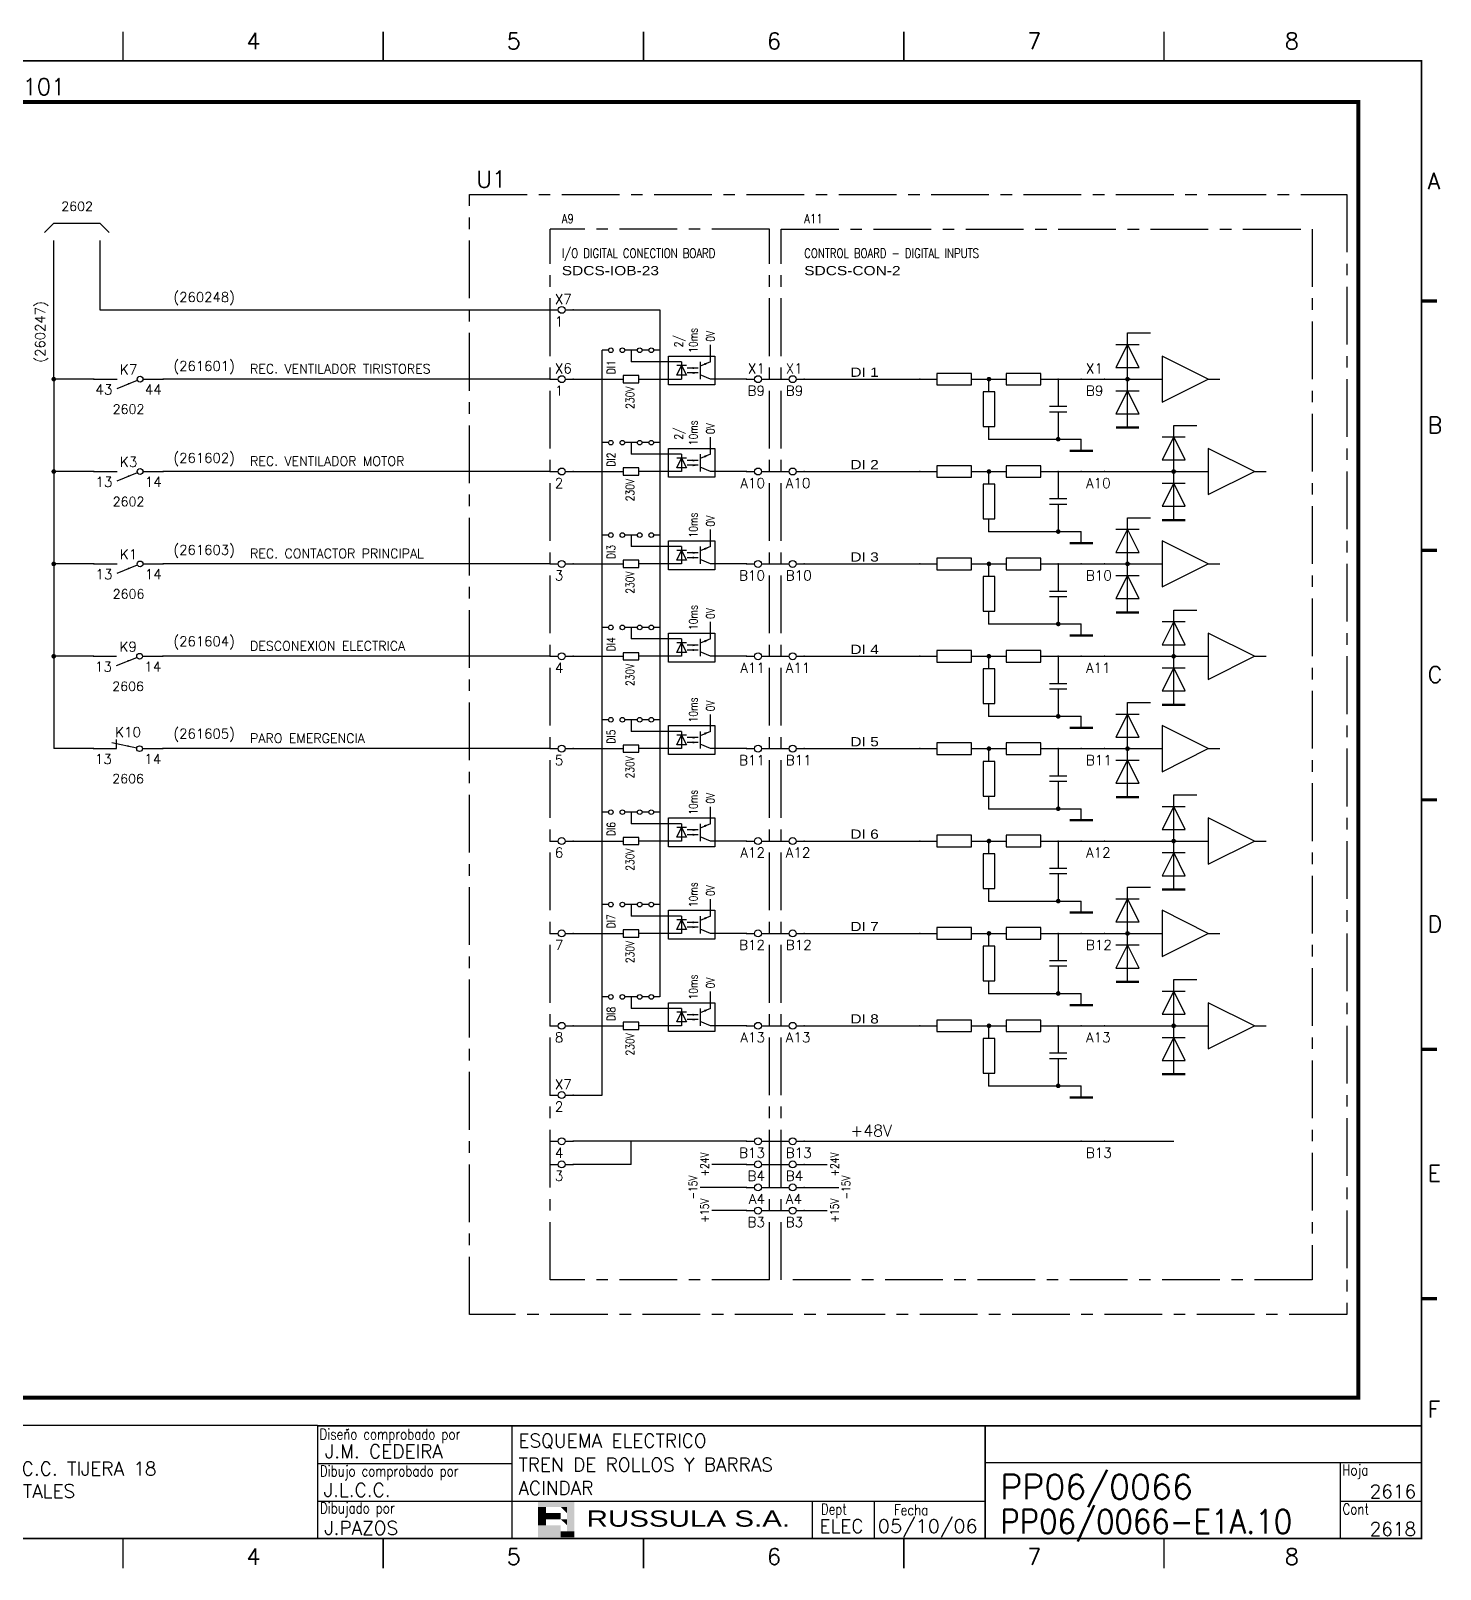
# Model space of a CAD drawing. Extents: x 423 to 881, y -6 to 327.
# Drawn here: x 576 to 881.2, y -6.4 to 326.6 of the extents above; entities that cross this region are included whole.
import ezdxf
from ezdxf.enums import TextEntityAlignment as Align

# ---------------------------------------------------------------- set-up
doc = ezdxf.new("R2010")
doc.units = 0
doc.header["$LTSCALE"] = 10
doc.header["$MEASUREMENT"] = 0
doc.linetypes.add('CENTER', pattern=[2, 1.25, -0.25, 0.25, -0.25])
doc.linetypes.add('DASHDOT', pattern=[1, 0.5, -0.25, 0, -0.25])
doc.layers.get('0').update_dxf_attribs({"linetype": 'CONTINUOUS'})
for name, color, linetype in [('$TYP', 7, 'CONTINUOUS'), ('1', 7, 'CONTINUOUS'), ('10', 5, 'CONTINUOUS'), ('102', 7, 'CONTINUOUS'), ('2', 7, 'CONTINUOUS'), ('25', 3, 'CONTINUOUS'), ('25PK', 4, 'CENTER'), ('35', 2, 'CONTINUOUS'), ('8', 1, 'CONTINUOUS'), ('9', 6, 'CONTINUOUS'), ('DIBUJO', 7, 'CONTINUOUS'), ('NODE', 7, 'CONTINUOUS')]:
    doc.layers.add(name, color=color, linetype=linetype)
doc.styles.add('ABBSTYLE', font='ROMANS.SHX', dxfattribs={"width": 0.8})
doc.styles.add('HELV', font='HELV.SHX')
doc.styles.add('HELVETICA', font='HELV.SHX')
doc.styles.add('LABEL', font='SIMPLEX', dxfattribs={"width": 0.8, "height": 4})
doc.styles.add('ROMANS', font='ROMANS.SHX')
doc.styles.get("Standard").update_dxf_attribs({"font": 'simplex'})

# ---------------------------------------------------------------- blocks, each defined once
blk = doc.blocks.new('NOD', base_point=(237.5, 170))
at = {"layer": 'NODE'}
blk.add_point((237.5, 170), dxfattribs=at)
blk = doc.blocks.new('$0702029')
at = {"layer": '102'}
for p, q in [((0, 0), (5, 0)), ((10.62, 0), (15, 0)), ((5, -2), (9.42, -0.23))]:
    blk.add_line(p, q, dxfattribs=at)
blk.add_circle((10, 0), 0.625, dxfattribs=at)
blk.add_point((7.5, -1), dxfattribs=at)
at = {"layer": '2'}
for p in [(0, 0), (15, 0)]:
    blk.add_blockref('NOD', p, dxfattribs=at)
at = {"layer": '8', "flags": 8}
blk.add_attdef('1A', text='', height=2.15, dxfattribs=at).set_placement((4, -3.32), align=Align.RIGHT)
blk.add_attdef('2A', (11, -3.32), '', height=2.15, dxfattribs=at)
at = {"layer": '9'}
blk.add_attdef('ID', text='', height=2.15, dxfattribs=at).set_placement((7.5, 1), align=Align.CENTER)
blk = doc.blocks.new('$$PLL21')
blk.add_line((-2.5, 0), (2.5, 0))
at = {"layer": '2'}
for p in [(-2.5, 0), (2.5, 0)]:
    blk.add_blockref('NOD', p, dxfattribs=at)
at = {"layer": '8'}
blk.add_attdef('*A', (-1.5, -3.575), '', height=2.15, dxfattribs=at)
at = {"layer": '9'}
blk.add_attdef('ID', (-1.5, 1.25), '', height=2.15, dxfattribs=at)
blk = doc.blocks.new('$$PLR12C')
for p, q in [((-2.5, 0), (-0.75, 0)), ((0.75, 0), (2.5, 0))]:
    blk.add_line(p, q)
at = {"layer": '2'}
blk.add_circle((0, 0), 0.75, dxfattribs=at)
for p in [(-2.5, 0), (2.5, 0)]:
    blk.add_blockref('NOD', p, dxfattribs=at)
at = {"layer": '8'}
blk.add_attdef('*A', text='', height=2.15, dxfattribs=at).set_placement((1.5, -3.575), align=Align.RIGHT)
at = {"layer": '9'}
blk.add_attdef('ID', text='', height=2.15, dxfattribs=at).set_placement((1.5, 1.25), align=Align.RIGHT)
blk = doc.blocks.new('$$PLL21C')
for p, q in [((-2.5, 0), (-0.75, 0)), ((0.75, 0), (2.5, 0))]:
    blk.add_line(p, q)
at = {"layer": '2'}
blk.add_circle((0, 0), 0.75, dxfattribs=at)
for p in [(-2.5, 0), (2.5, 0)]:
    blk.add_blockref('NOD', p, dxfattribs=at)
at = {"layer": '8'}
blk.add_attdef('*A', (-1.5, -3.575), '', height=2.15, dxfattribs=at)
at = {"layer": '9'}
blk.add_attdef('ID', (-1.5, 1.25), '', height=2.15, dxfattribs=at)
blk = doc.blocks.new('$000001')
at = {"layer": '2'}
for p, q in [((0, 0), (3.75, 0)), ((11.25, 1.25), (3.75, 1.25)), ((3.75, 1.25), (3.75, -1.25)), ((11.25, -1.25), (11.25, 1.25)), ((11.25, 0), (15, 0)), ((3.75, -1.25), (11.25, -1.25))]:
    blk.add_line(p, q, dxfattribs=at)
for p in [(0, 0), (15, 0)]:
    blk.add_blockref('NOD', p, dxfattribs=at)
at = {"layer": '$TYP', "flags": 3}
blk.add_attdef('TYP', text='', height=2.15, dxfattribs=at).set_placement((7.5, -3.75), align=Align.CENTER)
at = {"layer": '8'}
blk.add_attdef('1A', text='', height=2.15, dxfattribs=at).set_placement((2.75, -3.325), align=Align.RIGHT)
blk.add_attdef('2A', (12.25, -3.325), '', height=2.15, dxfattribs=at)
at = {"layer": '9'}
blk.add_attdef('ID', text='', height=2.15, dxfattribs=at).set_placement((7.5, 2.425), align=Align.CENTER)
blk = doc.blocks.new('NC')
at = {"layer": '2'}
for p, q in [((91.18, 185), (91.18, 187)), ((86.18, 185), (91.18, 185)), ((95.57, 185.13), (90.18, 186.25)), ((96.81, 185), (101.18, 185))]:
    blk.add_line(p, q, dxfattribs=at)
blk.add_circle((96.18, 185), 0.625, dxfattribs=at)
for p in [(86.18, 185), (93.68, 185.52), (101.18, 185)]:
    blk.add_blockref('NOD', p, dxfattribs=at)
at = {"layer": '$TYP', "flags": 3}
blk.add_attdef('TYP', text='', height=2.15, dxfattribs=at).set_placement((101.18, 178.75), align=Align.CENTER)
at = {"layer": '8'}
blk.add_attdef('1A', text='', height=2.15, dxfattribs=at).set_placement((90.18, 181.68), align=Align.RIGHT)
blk.add_attdef('2A', (97.18, 181.68), '', height=2.15, dxfattribs=at)
at = {"layer": '9'}
blk.add_attdef('ID', text='', height=2.15, dxfattribs=at).set_placement((93.68, 187.5), align=Align.CENTER)
blk = doc.blocks.new('newcajec')
at = {"layer": '1'}
for p, q in [((179.4, 20.85), (0.13, 20.85)), ((184.64, 20.18), (184.81, 20.01)), ((184.81, 20.01), (185.18, 20.25)), ((215.2, 20.8), (215.2, 0)), ((179.4, 13.87), (215.2, 13.87)), ((368, 14.06), (368, 0)), ((179.4, 6.93), (267.63, 6.93)), ((267.63, 6.93), (302.5, 6.93)), ((270.63, 6.91), (270.63, 0)), ((282.07, 6.93), (282.07, 0)), ((368, 6.93), (383, 6.93))]:
    blk.add_line(p, q, dxfattribs=at)
for points in [[(143.5, 272.5, 0.3, 0.3, 0), (143.5, 277.91, 0.3, 0.3, 0)], [(191.5, 272.5, 0.3, 0.3, 0), (191.5, 277.91, 0.3, 0.3, 0)], [(239.5, 272.5, 0.3, 0.3, 0), (239.5, 277.91, 0.3, 0.3, 0)], [(287.5, 272.5, 0.3, 0.3, 0), (287.5, 277.91, 0.3, 0.3, 0)], [(335.5, 272.5, 0.3, 0.3, 0), (335.5, 277.91, 0.3, 0.3, 0)], [(383.01, 228.23, 0.6, 0.6, 0), (385.82, 228.23, 0.6, 0.6, 0)], [(383.01, 182.23, 0.6, 0.6, 0), (385.82, 182.23, 0.6, 0.6, 0)], [(383.01, 136.23, 0.6, 0.6, 0), (385.82, 136.23, 0.6, 0.6, 0)], [(383.01, 90.23, 0.6, 0.6, 0), (385.82, 90.23, 0.6, 0.6, 0)], [(383.01, 44.23, 0.6, 0.6, 0), (385.82, 44.23, 0.6, 0.6, 0)], [(383, 20.8, 0.3, 0.3, 0), (179.4, 20.8, 0.3, 0.3, 0), (179.4, 0, 0.3, 0.3, 0)], [(302.5, 20.8, 0.3, 0.3, 0), (302.5, 0, 0.3, 0.3, 0)], [(302.5, 14, 0.3, 0.3, 0), (383, 14, 0.3, 0.3, 0)], [(143.5, -5.5, 0.3, 0.3, 0), (143.5, -0.09, 0.3, 0.3, 0)], [(191.5, -5.5, 0.3, 0.3, 0), (191.5, -0.09, 0.3, 0.3, 0)], [(239.5, -5.5, 0.3, 0.3, 0), (239.5, -0.09, 0.3, 0.3, 0)], [(287.5, -5.5, 0.3, 0.3, 0), (287.5, -0.09, 0.3, 0.3, 0)], [(335.5, -5.5, 0.3, 0.3, 0), (335.5, -0.09, 0.3, 0.3, 0)]]:
    blk.add_lwpolyline(points, format="xyseb", dxfattribs=at)
at = {"layer": '1', "const_width": 0.3}
blk.add_lwpolyline([(0, 0), (0, 272.5), (383, 272.5), (383, 0)], close=True, dxfattribs=at)
at = {"layer": '2', "color": 14}
for p, q in [((221.42, 4.69), (221.42, 5.81)), ((221.42, 2.47), (221.42, 3.58))]:
    blk.add_line(p, q, dxfattribs=at)
for points in [[(220.05, 5.81), (220.05, 6.92), (226.74, 5.81), (226.74, 6.92)], [(221.42, 2.47), (220.05, 2.47), (221.42, 5.81), (220.05, 5.81)], [(224.25, 5.81), (225.37, 5.81), (225.37, 4.69)], [(225.37, 5.81), (226.74, 5.81), (225.37, 1.35), (226.74, 1.35)], [(221.42, 4.69), (224.25, 4.69), (221.42, 3.58), (224.25, 3.58)], [(224.25, 3.58), (225.37, 3.58), (225.37, 2.47)], [(224.25, 0.24), (224.25, 2.47), (220.05, 0.24), (220.05, 2.47)], [(226.74, 1.35), (226.74, 0.24), (224.25, 1.35), (224.25, 0.24)]]:
    blk.add_solid(points, dxfattribs=at)
at = {"layer": '1', "style": 'ROMANS'}
for s, p in [('4', (166.29, 274.68)), ('5', (214.29, 274.68)), ('6', (262.29, 274.68)), ('7', (310.29, 274.68)), ('8', (357.79, 274.68)), ('A', (384.13, 248.84)), ('B', (384.13, 203.84)), ('C', (384.13, 157.84)), ('D', (384.13, 111.84)), ('E', (384.13, 65.84)), ('F', (384.13, 22.34)), ('4', (166.29, -4.82)), ('5', (214.29, -4.82)), ('6', (262.29, -4.82)), ('7', (310.29, -4.82)), ('8', (357.79, -4.82))]:
    blk.add_text(s, height=3, dxfattribs=at).set_placement(p)
at = {"layer": '1', "style": 'LABEL', "width": 0.8}
for s, p in [('Diseno comprobado por', (179.73, 18.27)), ('Dibujo comprobado por', (179.81, 11.47)), ('Hoja', (368.38, 11.66)), ('Dibujado por', (179.83, 4.64)), ('Fecha', (285.71, 4.3)), ('Cont', (368.43, 4.46))]:
    blk.add_text(s, height=2, dxfattribs=at).set_placement(p)
blk.add_text('Dept', height=2, dxfattribs=at).set_placement((274.61, 4.44), align=Align.CENTER)
at = {"layer": '10', "style": 'ROMANS'}
for tag, p in [('REV41', (3.5, 18.74)), ('REV43', (77.7, 18.74)), ('REV31', (3.5, 14.58)), ('REV33', (77.7, 14.58)), ('REV21', (3.5, 10.42)), ('REV23', (77.7, 10.42)), ('REV11', (3.5, 6.27)), ('REV13', (77.7, 6.27))]:
    blk.add_attdef(tag, text='', height=2.5, dxfattribs=at).set_placement(p, align=Align.MIDDLE)
for tag, p, height in [('REV42', (8, 17.49), 2.5), ('SHEETNAME1', (100.5, 15.83), 2.5), ('DESIGNCHECK', (180.74, 14.83), 2.5), ('DOCUMENTTYPE', (216.43, 16.8), 2.5), ('NOTA', (305.32, 15.8), 3), ('REV32', (8, 13.33), 2.5), ('OBJECT', (216.43, 12.4), 2.5), ('REV22', (8, 9.17), 2.5), ('SHEETNAME2', (100.5, 11.67), 2.5), ('ORDER', (305.32, 7.3), 4.5), ('SHEETNAME3', (100.5, 7.51), 2.5), ('DRAWINGCHECK', (180.53, 7.71), 2.5), ('CUSTOMER', (216.43, 8.08), 2.5), ('REV12', (8, 5.01), 2.5), ('SHEETNAME4', (100.5, 3.35), 2.5), ('USER', (180.63, 0.71), 2.5), ('DEPARTMENT', (271.93, 1.05), 2.5), ('DOCUMENT_ID', (305.32, 0.93), 4.4)]:
    blk.add_attdef(tag, p, '', height=height, dxfattribs=at)
for tag, width, p, p2 in [('REV44', 1.221199, (84.53, 17.49), (98.48, 17.49)), ('REV34', 1.221199, (84.53, 13.33), (98.48, 13.33)), ('REV24', 1.221199, (84.53, 9.17), (98.48, 9.17)), ('REV14', 1.221199, (84.53, 5.01), (98.48, 5.01)), ('CREATED2', 7.039915, (282.71, 1.05), (301.14, 1.05))]:
    blk.add_attdef(tag, text='', height=2.5, dxfattribs=dict(at, width=width)).set_placement(p, p2, align=Align.FIT)
for tag, p in [('SHEET', (382, 7.43)), ('NEXTSHEET', (382, 0.5))]:
    blk.add_attdef(tag, text='', height=2.5, dxfattribs=at).set_placement(p, align=Align.RIGHT)
at = {"layer": 'DIBUJO', "color": 14, "style": 'HELVETICA', "width": 1.3}
blk.add_text('RUSSULA S.A.', height=3, dxfattribs=at).set_placement((229, 2.19))

msp = doc.modelspace()

# ---------------------------------------------------------------- linework, layer by layer
at = {"layer": '2', "color": 7}
for p, q in [((580.97, 284.98), (578.97, 282.98)), ((580.97, 284.98), (590.97, 284.98)), ((590.97, 284.98), (592.97, 282.98)), ((580.97, 251.22), (580.97, 281.22)), ((590.97, 281.22), (590.97, 266.22)), ((590.97, 266.22), (688.47, 266.22)), ((813.47, 261.22), (818.47, 261.22)), ((830.97, 251.22), (820.97, 256.22)), ((820.97, 256.22), (820.97, 246.22)), ((580.97, 251.47), (580.97, 171.22)), ((589.67, 251.22), (580.97, 251.22)), ((688.47, 251.22), (604.67, 251.22)), ((735.97, 251.22), (738.47, 251.22)), ((743.47, 251.22), (768.47, 251.22)), ((798.47, 251.22), (820.97, 251.22)), ((820.97, 246.22), (830.97, 251.22)), ((830.97, 251.22), (833.47, 251.22)), ((823.47, 241.22), (828.47, 241.22)), ((783.47, 238.22), (803.47, 238.22)), ((803.47, 235.72), (803.47, 238.22)), ((830.97, 236.22), (830.97, 226.22)), ((840.97, 231.22), (830.97, 236.22)), ((589.67, 231.22), (580.97, 231.22)), ((688.47, 231.22), (604.67, 231.22)), ((735.97, 231.22), (738.47, 231.22)), ((743.47, 231.22), (768.47, 231.22)), ((798.47, 231.22), (830.97, 231.22)), ((830.97, 226.22), (840.97, 231.22)), ((840.97, 231.22), (843.47, 231.22)), ((813.47, 221.22), (818.47, 221.22)), ((783.47, 218.22), (803.47, 218.22)), ((803.47, 215.72), (803.47, 218.22)), ((830.97, 211.22), (820.97, 216.22)), ((820.97, 216.22), (820.97, 206.22)), ((589.67, 211.22), (580.97, 211.22)), ((688.47, 211.22), (604.67, 211.22)), ((607.17, 211.22), (604.67, 211.22)), ((735.97, 211.22), (738.47, 211.22)), ((743.47, 211.22), (768.47, 211.22)), ((798.47, 211.22), (820.97, 211.22)), ((820.97, 206.22), (830.97, 211.22)), ((830.97, 211.22), (833.47, 211.22)), ((823.47, 201.22), (828.47, 201.22)), ((783.47, 198.22), (803.47, 198.22)), ((803.47, 195.72), (803.47, 198.22)), ((830.97, 196.22), (830.97, 186.22)), ((840.97, 191.22), (830.97, 196.22)), ((589.57, 191.22), (580.97, 191.22)), ((688.47, 191.22), (604.57, 191.22)), ((735.97, 191.22), (738.47, 191.22)), ((743.47, 191.22), (768.47, 191.22)), ((798.47, 191.22), (830.97, 191.22)), ((830.97, 186.22), (840.97, 191.22)), ((840.97, 191.22), (843.47, 191.22)), ((813.47, 181.22), (818.47, 181.22)), ((783.47, 178.22), (803.47, 178.22)), ((803.47, 175.72), (803.47, 178.22)), ((830.97, 171.22), (820.97, 176.22)), ((820.97, 176.22), (820.97, 166.22)), ((589.57, 171.22), (580.97, 171.22)), ((688.47, 171.22), (604.57, 171.22)), ((735.97, 171.22), (738.47, 171.22)), ((743.47, 171.22), (768.47, 171.22)), ((798.47, 171.22), (820.97, 171.22)), ((820.97, 166.22), (830.97, 171.22)), ((830.97, 171.22), (833.47, 171.22)), ((823.47, 161.22), (828.47, 161.22)), ((783.47, 158.22), (803.47, 158.22)), ((803.47, 155.72), (803.47, 158.22)), ((830.97, 156.22), (830.97, 146.22)), ((840.97, 151.22), (830.97, 156.22)), ((735.97, 151.22), (738.47, 151.22)), ((743.47, 151.22), (768.47, 151.22)), ((798.47, 151.22), (830.97, 151.22)), ((830.97, 146.22), (840.97, 151.22)), ((840.97, 151.22), (843.47, 151.22)), ((813.47, 141.22), (818.47, 141.22)), ((783.47, 138.22), (803.47, 138.22)), ((803.47, 135.72), (803.47, 138.22)), ((830.97, 131.22), (820.97, 136.22)), ((820.97, 136.22), (820.97, 126.22)), ((735.97, 131.22), (738.47, 131.22)), ((743.47, 131.22), (768.47, 131.22)), ((798.47, 131.22), (820.97, 131.22)), ((820.97, 126.22), (830.97, 131.22)), ((830.97, 131.22), (833.47, 131.22)), ((823.47, 121.22), (828.47, 121.22)), ((783.47, 118.22), (803.47, 118.22)), ((803.47, 115.72), (803.47, 118.22)), ((830.97, 116.22), (830.97, 106.22)), ((840.97, 111.22), (830.97, 116.22)), ((735.97, 111.22), (738.47, 111.22)), ((743.47, 111.22), (768.47, 111.22)), ((798.47, 111.22), (830.97, 111.22)), ((830.97, 106.22), (840.97, 111.22)), ((840.97, 111.22), (843.47, 111.22)), ((783.47, 98.22), (803.47, 98.22)), ((803.47, 95.72), (803.47, 98.22)), ((735.97, 86.22), (738.47, 86.22)), ((743.47, 86.22), (823.47, 86.22)), ((735.97, 81.22), (738.47, 81.22)), ((735.97, 76.22), (738.47, 76.22)), ((735.97, 71.22), (738.47, 71.22))]:
    msp.add_line(p, q, dxfattribs=at)
at = {"layer": '2'}
for p, q in [((813.47, 251.22), (813.47, 261.22)), ((810.97, 258.72), (815.97, 258.72)), ((813.47, 258.72), (810.97, 253.72)), ((815.97, 253.72), (813.47, 258.72)), ((810.97, 253.72), (815.97, 253.72)), ((783.47, 248.47), (783.47, 251.22)), ((798.47, 251.22), (798.47, 245.35)), ((813.47, 240.72), (813.47, 251.22)), ((782.22, 248.47), (782.22, 240.97)), ((784.72, 248.47), (782.22, 248.47)), ((784.72, 240.97), (784.72, 248.47)), ((810.97, 248.72), (815.97, 248.72)), ((813.47, 248.72), (810.97, 243.72)), ((815.97, 243.72), (813.47, 248.72)), ((796.6, 245.35), (800.35, 245.35)), ((800.35, 244.1), (796.6, 244.1)), ((798.47, 244.1), (798.47, 238.22)), ((810.97, 243.72), (815.97, 243.72)), ((782.22, 240.97), (784.72, 240.97)), ((783.47, 238.22), (783.47, 240.97)), ((823.47, 231.22), (823.47, 241.22)), ((820.97, 238.72), (825.97, 238.72)), ((823.47, 238.72), (820.97, 233.72)), ((825.97, 233.72), (823.47, 238.72)), ((820.97, 233.72), (825.97, 233.72)), ((783.47, 228.47), (783.47, 231.22)), ((798.47, 231.22), (798.47, 225.35)), ((823.47, 220.72), (823.47, 231.22)), ((782.22, 228.47), (782.22, 220.97)), ((784.72, 228.47), (782.22, 228.47)), ((784.72, 220.97), (784.72, 228.47)), ((820.97, 228.72), (825.97, 228.72)), ((823.47, 228.72), (820.97, 223.72)), ((825.97, 223.72), (823.47, 228.72)), ((796.6, 225.35), (800.35, 225.35)), ((800.35, 224.1), (796.6, 224.1)), ((798.47, 224.1), (798.47, 218.22)), ((820.97, 223.72), (825.97, 223.72)), ((782.22, 220.97), (784.72, 220.97)), ((783.47, 218.22), (783.47, 220.97)), ((813.47, 211.22), (813.47, 221.22)), ((810.97, 218.72), (815.97, 218.72)), ((813.47, 218.72), (810.97, 213.72)), ((815.97, 213.72), (813.47, 218.72)), ((810.97, 213.72), (815.97, 213.72)), ((783.47, 208.47), (783.47, 211.22)), ((798.47, 211.22), (798.47, 205.35)), ((813.47, 200.72), (813.47, 211.22)), ((782.22, 208.47), (782.22, 200.97)), ((784.72, 208.47), (782.22, 208.47)), ((784.72, 200.97), (784.72, 208.47)), ((810.97, 208.72), (815.97, 208.72)), ((813.47, 208.72), (810.97, 203.72)), ((815.97, 203.72), (813.47, 208.72)), ((796.6, 205.35), (800.35, 205.35)), ((800.35, 204.1), (796.6, 204.1)), ((798.47, 204.1), (798.47, 198.22)), ((810.97, 203.72), (815.97, 203.72)), ((782.22, 200.97), (784.72, 200.97)), ((783.47, 198.22), (783.47, 200.97)), ((823.47, 191.22), (823.47, 201.22)), ((820.97, 198.72), (825.97, 198.72)), ((823.47, 198.72), (820.97, 193.72)), ((825.97, 193.72), (823.47, 198.72)), ((820.97, 193.72), (825.97, 193.72)), ((783.47, 188.47), (783.47, 191.22)), ((798.47, 191.22), (798.47, 185.35)), ((823.47, 180.72), (823.47, 191.22)), ((782.22, 188.47), (782.22, 180.97)), ((784.72, 188.47), (782.22, 188.47)), ((784.72, 180.97), (784.72, 188.47)), ((823.47, 188.72), (820.97, 183.72)), ((820.97, 188.72), (825.97, 188.72)), ((825.97, 183.72), (823.47, 188.72)), ((796.6, 185.35), (800.35, 185.35)), ((800.35, 184.1), (796.6, 184.1)), ((798.47, 184.1), (798.47, 178.22)), ((820.97, 183.72), (825.97, 183.72)), ((782.22, 180.97), (784.72, 180.97)), ((783.47, 178.22), (783.47, 180.97)), ((813.47, 171.22), (813.47, 181.22)), ((813.47, 178.72), (810.97, 173.72)), ((810.97, 178.72), (815.97, 178.72)), ((815.97, 173.72), (813.47, 178.72)), ((810.97, 173.72), (815.97, 173.72)), ((783.47, 168.47), (783.47, 171.22)), ((798.47, 171.22), (798.47, 165.35)), ((813.47, 160.72), (813.47, 171.22)), ((782.22, 168.47), (782.22, 160.97)), ((784.72, 168.47), (782.22, 168.47)), ((784.72, 160.97), (784.72, 168.47)), ((810.97, 168.72), (815.97, 168.72)), ((813.47, 168.72), (810.97, 163.72)), ((815.97, 163.72), (813.47, 168.72)), ((796.6, 165.35), (800.35, 165.35)), ((800.35, 164.1), (796.6, 164.1)), ((798.47, 164.1), (798.47, 158.22)), ((810.97, 163.72), (815.97, 163.72)), ((782.22, 160.97), (784.72, 160.97)), ((783.47, 158.22), (783.47, 160.97)), ((823.47, 151.22), (823.47, 161.22)), ((820.97, 158.72), (825.97, 158.72)), ((823.47, 158.72), (820.97, 153.72)), ((825.97, 153.72), (823.47, 158.72)), ((820.97, 153.72), (825.97, 153.72)), ((783.47, 148.47), (783.47, 151.22)), ((798.47, 151.22), (798.47, 145.35)), ((823.47, 140.72), (823.47, 151.22)), ((782.22, 148.47), (782.22, 140.97)), ((784.72, 148.47), (782.22, 148.47)), ((784.72, 140.97), (784.72, 148.47)), ((820.97, 148.72), (825.97, 148.72)), ((823.47, 148.72), (820.97, 143.72)), ((825.97, 143.72), (823.47, 148.72)), ((796.6, 145.35), (800.35, 145.35)), ((800.35, 144.1), (796.6, 144.1)), ((798.47, 144.1), (798.47, 138.22)), ((820.97, 143.72), (825.97, 143.72)), ((782.22, 140.97), (784.72, 140.97)), ((783.47, 138.22), (783.47, 140.97)), ((813.47, 131.22), (813.47, 141.22)), ((813.47, 138.72), (810.97, 133.72)), ((810.97, 138.72), (815.97, 138.72)), ((815.97, 133.72), (813.47, 138.72)), ((810.97, 133.72), (815.97, 133.72)), ((783.47, 128.47), (783.47, 131.22)), ((798.47, 131.22), (798.47, 125.35)), ((813.47, 120.72), (813.47, 131.22)), ((782.22, 128.47), (782.22, 120.97)), ((784.72, 128.47), (782.22, 128.47)), ((784.72, 120.97), (784.72, 128.47)), ((810.97, 128.72), (815.97, 128.72)), ((813.47, 128.72), (810.97, 123.72)), ((815.97, 123.72), (813.47, 128.72)), ((796.6, 125.35), (800.35, 125.35)), ((800.35, 124.1), (796.6, 124.1)), ((798.47, 124.1), (798.47, 118.22)), ((810.97, 123.72), (815.97, 123.72)), ((782.22, 120.97), (784.72, 120.97)), ((783.47, 118.22), (783.47, 120.97)), ((823.47, 111.22), (823.47, 121.22)), ((820.97, 118.72), (825.97, 118.72)), ((823.47, 118.72), (820.97, 113.72)), ((825.97, 113.72), (823.47, 118.72)), ((820.97, 113.72), (825.97, 113.72)), ((783.47, 108.47), (783.47, 111.22)), ((798.47, 111.22), (798.47, 105.35)), ((823.47, 100.72), (823.47, 111.22)), ((782.22, 108.47), (782.22, 100.97)), ((784.72, 108.47), (782.22, 108.47)), ((784.72, 100.97), (784.72, 108.47)), ((823.47, 108.72), (820.97, 103.72)), ((820.97, 108.72), (825.97, 108.72)), ((825.97, 103.72), (823.47, 108.72)), ((796.6, 105.35), (800.35, 105.35)), ((800.35, 104.1), (796.6, 104.1)), ((798.47, 104.1), (798.47, 98.22)), ((820.97, 103.72), (825.97, 103.72)), ((782.22, 100.97), (784.72, 100.97)), ((783.47, 98.22), (783.47, 100.97))]:
    msp.add_line(p, q, dxfattribs=at)
at = {"layer": '2', "color": 3, "linetype": 'DASHDOT'}
msp.add_lwpolyline([(563.47, 311.22, 0.84, 0.84, 0), (863.47, 311.22, 0.84, 0.84, 0), (863.47, 30.72, 0.84, 0.84, 0), (563.47, 30.72, 0.84, 0.84, 0), (563.47, 311.22, 0.84, 0.84, 0)], format="xyseb", dxfattribs=at)
at = {"layer": '2', "color": 7}
for points in [[(580.72, 251.22, 0.5, 0.5, 1), (581.22, 251.22, 0.5, 0.5, 1)], [(783.22, 251.22, 0.5, 0.5, 1), (783.72, 251.22, 0.5, 0.5, 1)], [(813.22, 251.22, 0.5, 0.5, 1), (813.72, 251.22, 0.5, 0.5, 1)], [(798.22, 238.22, 0.5, 0.5, 1), (798.72, 238.22, 0.5, 0.5, 1)], [(580.72, 231.22, 0.5, 0.5, 1), (581.22, 231.22, 0.5, 0.5, 1)], [(783.22, 231.22, 0.5, 0.5, 1), (783.72, 231.22, 0.5, 0.5, 1)], [(823.22, 231.22, 0.5, 0.5, 1), (823.72, 231.22, 0.5, 0.5, 1)], [(798.22, 218.22, 0.5, 0.5, 1), (798.72, 218.22, 0.5, 0.5, 1)], [(580.72, 211.22, 0.5, 0.5, 1), (581.22, 211.22, 0.5, 0.5, 1)], [(783.22, 211.22, 0.5, 0.5, 1), (783.72, 211.22, 0.5, 0.5, 1)], [(813.22, 211.22, 0.5, 0.5, 1), (813.72, 211.22, 0.5, 0.5, 1)], [(798.22, 198.22, 0.5, 0.5, 1), (798.72, 198.22, 0.5, 0.5, 1)], [(580.72, 191.22, 0.5, 0.5, 1), (581.22, 191.22, 0.5, 0.5, 1)], [(783.22, 191.22, 0.5, 0.5, 1), (783.72, 191.22, 0.5, 0.5, 1)], [(823.22, 191.22, 0.5, 0.5, 1), (823.72, 191.22, 0.5, 0.5, 1)], [(798.22, 178.22, 0.5, 0.5, 1), (798.72, 178.22, 0.5, 0.5, 1)], [(783.22, 171.22, 0.5, 0.5, 1), (783.72, 171.22, 0.5, 0.5, 1)], [(813.22, 171.22, 0.5, 0.5, 1), (813.72, 171.22, 0.5, 0.5, 1)], [(798.22, 158.22, 0.5, 0.5, 1), (798.72, 158.22, 0.5, 0.5, 1)], [(783.22, 151.22, 0.5, 0.5, 1), (783.72, 151.22, 0.5, 0.5, 1)], [(823.22, 151.22, 0.5, 0.5, 1), (823.72, 151.22, 0.5, 0.5, 1)], [(798.22, 138.22, 0.5, 0.5, 1), (798.72, 138.22, 0.5, 0.5, 1)], [(783.22, 131.22, 0.5, 0.5, 1), (783.72, 131.22, 0.5, 0.5, 1)], [(813.22, 131.22, 0.5, 0.5, 1), (813.72, 131.22, 0.5, 0.5, 1)], [(798.22, 118.22, 0.5, 0.5, 1), (798.72, 118.22, 0.5, 0.5, 1)], [(783.22, 111.22, 0.5, 0.5, 1), (783.72, 111.22, 0.5, 0.5, 1)], [(823.22, 111.22, 0.5, 0.5, 1), (823.72, 111.22, 0.5, 0.5, 1)], [(798.22, 98.22, 0.5, 0.5, 1), (798.72, 98.22, 0.5, 0.5, 1)]]:
    msp.add_lwpolyline(points, format="xyseb", close=True, dxfattribs=at)
for points in [[(810.97, 240.72, 0.5, 0.5, 0), (815.97, 240.72, 0.5, 0.5, 0)], [(800.97, 235.72, 0.5, 0.5, 0), (805.97, 235.72, 0.5, 0.5, 0)], [(820.97, 220.72, 0.5, 0.5, 0), (825.97, 220.72, 0.5, 0.5, 0)], [(800.97, 215.72, 0.5, 0.5, 0), (805.97, 215.72, 0.5, 0.5, 0)], [(810.97, 200.72, 0.5, 0.5, 0), (815.97, 200.72, 0.5, 0.5, 0)], [(800.97, 195.72, 0.5, 0.5, 0), (805.97, 195.72, 0.5, 0.5, 0)], [(820.97, 180.72, 0.5, 0.5, 0), (825.97, 180.72, 0.5, 0.5, 0)], [(800.97, 175.72, 0.5, 0.5, 0), (805.97, 175.72, 0.5, 0.5, 0)], [(810.97, 160.72, 0.5, 0.5, 0), (815.97, 160.72, 0.5, 0.5, 0)], [(800.97, 155.72, 0.5, 0.5, 0), (805.97, 155.72, 0.5, 0.5, 0)], [(820.97, 140.72, 0.5, 0.5, 0), (825.97, 140.72, 0.5, 0.5, 0)], [(800.97, 135.72, 0.5, 0.5, 0), (805.97, 135.72, 0.5, 0.5, 0)], [(810.97, 120.72, 0.5, 0.5, 0), (815.97, 120.72, 0.5, 0.5, 0)], [(800.97, 115.72, 0.5, 0.5, 0), (805.97, 115.72, 0.5, 0.5, 0)], [(820.97, 100.72, 0.5, 0.5, 0), (825.97, 100.72, 0.5, 0.5, 0)], [(800.97, 95.72, 0.5, 0.5, 0), (805.97, 95.72, 0.5, 0.5, 0)]]:
    msp.add_lwpolyline(points, format="xyseb", dxfattribs=at)
at = {"layer": '25', "linetype": 'CENTER'}
for p, q in [((688.47, 56.22), (688.47, 283.72)), ((735.97, 283.72), (688.47, 283.72)), ((735.97, 56.22), (735.97, 283.72)), ((735.97, 56.22), (688.47, 56.22))]:
    msp.add_line(p, q, dxfattribs=at)
at = {"layer": '25'}
for p, q in [((693.47, 266.22), (712.22, 266.22)), ((712.22, 266.22), (712.22, 117.47)), ((699.72, 96.22), (699.72, 257.47)), ((701.1, 257.47), (699.72, 257.47)), ((707.35, 257.47), (704.6, 257.47)), ((705.97, 257.47), (705.97, 254.97)), ((712.22, 257.47), (710.85, 257.47)), ((723.16, 254.97), (723.16, 258.65)), ((716.91, 254.97), (705.97, 254.97)), ((714.1, 249.97), (714.1, 256.22)), ((714.1, 256.22), (724.1, 256.22)), ((715.87, 252.05), (716.91, 254.14)), ((717.95, 254.14), (715.87, 254.14)), ((716.91, 254.97), (716.91, 251.22)), ((716.91, 254.14), (717.95, 252.05)), ((720.49, 253.62), (718.1, 253.62)), ((720.93, 254.97), (720.93, 251.22)), ((723.16, 254.97), (720.97, 254.03)), ((724.1, 256.22), (724.1, 249.97)), ((693.47, 251.22), (704.25, 251.22)), ((707.69, 252), (704.25, 252)), ((704.25, 252), (704.25, 250.44)), ((704.25, 250.44), (707.69, 250.44)), ((707.69, 250.44), (707.69, 252)), ((707.69, 251.22), (716.91, 251.22)), ((724.1, 249.97), (714.1, 249.97)), ((717.95, 252.05), (715.87, 252.05)), ((720.49, 252.57), (718.1, 252.57)), ((723.16, 251.22), (720.97, 252.16)), ((730.97, 251.22), (723.16, 251.22)), ((701.1, 237.47), (699.72, 237.47)), ((707.35, 237.47), (704.6, 237.47)), ((705.97, 237.47), (705.97, 234.97)), ((712.22, 237.47), (710.85, 237.47)), ((723.16, 234.97), (723.16, 238.65)), ((716.91, 234.97), (705.97, 234.97)), ((714.1, 236.22), (724.1, 236.22)), ((714.1, 229.97), (714.1, 236.22)), ((715.87, 232.05), (716.91, 234.14)), ((717.95, 234.14), (715.87, 234.14)), ((716.91, 234.97), (716.91, 231.22)), ((716.91, 234.14), (717.95, 232.05)), ((720.49, 233.62), (718.1, 233.62)), ((720.93, 234.97), (720.93, 231.22)), ((723.16, 234.97), (720.97, 234.03)), ((724.1, 236.22), (724.1, 229.97)), ((693.47, 231.22), (704.25, 231.22)), ((707.69, 232), (704.25, 232)), ((704.25, 232), (704.25, 230.44)), ((704.25, 230.44), (707.69, 230.44)), ((707.69, 230.44), (707.69, 232)), ((716.91, 231.22), (707.69, 231.22)), ((724.1, 229.97), (714.1, 229.97)), ((717.95, 232.05), (715.87, 232.05)), ((720.49, 232.57), (718.1, 232.57)), ((723.16, 231.22), (720.97, 232.16)), ((730.97, 231.22), (723.16, 231.22)), ((701.1, 217.47), (699.72, 217.47)), ((707.35, 217.47), (704.6, 217.47)), ((705.97, 217.47), (705.97, 214.97)), ((712.22, 217.47), (710.85, 217.47)), ((723.16, 214.97), (723.16, 218.65)), ((716.91, 214.97), (705.97, 214.97)), ((714.1, 209.97), (714.1, 216.22)), ((714.1, 216.22), (724.1, 216.22)), ((715.87, 212.05), (716.91, 214.14)), ((717.95, 214.14), (715.87, 214.14)), ((716.91, 214.97), (716.91, 211.22)), ((716.91, 214.14), (717.95, 212.05)), ((720.49, 213.62), (718.1, 213.62)), ((720.93, 214.97), (720.93, 211.22)), ((723.16, 214.97), (720.97, 214.03)), ((724.1, 216.22), (724.1, 209.97)), ((693.47, 211.22), (704.25, 211.22)), ((707.69, 212), (704.25, 212)), ((704.25, 212), (704.25, 210.44)), ((704.25, 210.44), (707.69, 210.44)), ((707.69, 210.44), (707.69, 212)), ((716.91, 211.22), (707.69, 211.22)), ((724.1, 209.97), (714.1, 209.97)), ((717.95, 212.05), (715.87, 212.05)), ((720.49, 212.57), (718.1, 212.57)), ((723.16, 211.22), (720.97, 212.16)), ((730.97, 211.22), (723.16, 211.22)), ((701.1, 197.47), (699.72, 197.47)), ((707.35, 197.47), (704.6, 197.47)), ((705.97, 197.47), (705.97, 194.97)), ((712.22, 197.47), (710.85, 197.47)), ((723.16, 194.97), (723.16, 198.65)), ((716.91, 194.97), (705.97, 194.97)), ((714.1, 196.22), (724.1, 196.22)), ((714.1, 189.97), (714.1, 196.22)), ((715.87, 192.05), (716.91, 194.14)), ((717.95, 194.14), (715.87, 194.14)), ((716.91, 194.97), (716.91, 191.22)), ((716.91, 194.14), (717.95, 192.05)), ((720.49, 193.62), (718.1, 193.62)), ((720.93, 194.97), (720.93, 191.22)), ((723.16, 194.97), (720.97, 194.03)), ((724.1, 196.22), (724.1, 189.97)), ((693.47, 191.22), (704.25, 191.22)), ((707.69, 192), (704.25, 192)), ((704.25, 192), (704.25, 190.44)), ((704.25, 190.44), (707.69, 190.44)), ((707.69, 190.44), (707.69, 192)), ((716.91, 191.22), (707.69, 191.22)), ((724.1, 189.97), (714.1, 189.97)), ((717.95, 192.05), (715.87, 192.05)), ((720.49, 192.57), (718.1, 192.57)), ((723.16, 191.22), (720.97, 192.16)), ((730.97, 191.22), (723.16, 191.22)), ((701.1, 177.47), (699.72, 177.47)), ((707.35, 177.47), (704.6, 177.47)), ((705.97, 177.47), (705.97, 174.97)), ((712.22, 177.47), (710.85, 177.47)), ((723.16, 174.97), (723.16, 178.65)), ((716.91, 174.97), (705.97, 174.97)), ((714.1, 169.97), (714.1, 176.22)), ((714.1, 176.22), (724.1, 176.22)), ((715.87, 172.05), (716.91, 174.14)), ((717.95, 174.14), (715.87, 174.14)), ((716.91, 174.97), (716.91, 171.22)), ((716.91, 174.14), (717.95, 172.05)), ((720.49, 173.62), (718.1, 173.62)), ((720.93, 174.97), (720.93, 171.22)), ((723.16, 174.97), (720.97, 174.03)), ((724.1, 176.22), (724.1, 169.97)), ((693.47, 171.22), (704.25, 171.22)), ((707.69, 172), (704.25, 172)), ((704.25, 172), (704.25, 170.44)), ((704.25, 170.44), (707.69, 170.44)), ((707.69, 170.44), (707.69, 172)), ((716.91, 171.22), (707.69, 171.22)), ((724.1, 169.97), (714.1, 169.97)), ((717.95, 172.05), (715.87, 172.05)), ((720.49, 172.57), (718.1, 172.57)), ((723.16, 171.22), (720.97, 172.16)), ((730.97, 171.22), (723.16, 171.22)), ((701.1, 157.47), (699.72, 157.47)), ((707.35, 157.47), (704.6, 157.47)), ((705.97, 157.47), (705.97, 154.97)), ((712.22, 157.47), (710.85, 157.47)), ((723.16, 154.97), (723.16, 158.65)), ((716.91, 154.97), (705.97, 154.97)), ((714.1, 156.22), (724.1, 156.22)), ((714.1, 149.97), (714.1, 156.22)), ((715.87, 152.05), (716.91, 154.14)), ((717.95, 154.14), (715.87, 154.14)), ((716.91, 154.97), (716.91, 151.22)), ((716.91, 154.14), (717.95, 152.05)), ((720.49, 153.62), (718.1, 153.62)), ((720.93, 154.97), (720.93, 151.22)), ((723.16, 154.97), (720.97, 154.03)), ((724.1, 156.22), (724.1, 149.97)), ((693.47, 151.22), (704.25, 151.22)), ((707.69, 152), (704.25, 152)), ((704.25, 152), (704.25, 150.44)), ((704.25, 150.44), (707.69, 150.44)), ((707.69, 150.44), (707.69, 152)), ((716.91, 151.22), (707.69, 151.22)), ((724.1, 149.97), (714.1, 149.97)), ((717.95, 152.05), (715.87, 152.05)), ((720.49, 152.57), (718.1, 152.57)), ((723.16, 151.22), (720.97, 152.16)), ((730.97, 151.22), (723.16, 151.22)), ((701.1, 137.47), (699.72, 137.47)), ((707.35, 137.47), (704.6, 137.47)), ((705.97, 137.47), (705.97, 134.97)), ((712.22, 137.47), (710.85, 137.47)), ((723.16, 134.97), (723.16, 138.65)), ((716.91, 134.97), (705.97, 134.97)), ((714.1, 129.97), (714.1, 136.22)), ((714.1, 136.22), (724.1, 136.22)), ((717.95, 134.14), (715.87, 134.14)), ((715.87, 132.05), (716.91, 134.14)), ((716.91, 134.97), (716.91, 131.22)), ((716.91, 134.14), (717.95, 132.05)), ((720.49, 133.62), (718.1, 133.62)), ((720.93, 134.97), (720.93, 131.22)), ((723.16, 134.97), (720.97, 134.03)), ((724.1, 136.22), (724.1, 129.97)), ((693.47, 131.22), (704.25, 131.22)), ((707.69, 132), (704.25, 132)), ((704.25, 132), (704.25, 130.44)), ((704.25, 130.44), (707.69, 130.44)), ((707.69, 130.44), (707.69, 132)), ((716.91, 131.22), (707.69, 131.22)), ((724.1, 129.97), (714.1, 129.97)), ((717.95, 132.05), (715.87, 132.05)), ((720.49, 132.57), (718.1, 132.57)), ((723.16, 131.22), (720.97, 132.16)), ((730.97, 131.22), (723.16, 131.22)), ((701.1, 117.47), (699.72, 117.47)), ((707.35, 117.47), (704.6, 117.47)), ((705.97, 117.47), (705.97, 114.97)), ((712.22, 117.47), (710.85, 117.47)), ((723.16, 114.97), (723.16, 118.65)), ((716.91, 114.97), (705.97, 114.97)), ((714.1, 116.22), (724.1, 116.22)), ((714.1, 109.97), (714.1, 116.22)), ((717.95, 114.14), (715.87, 114.14)), ((715.87, 112.05), (716.91, 114.14)), ((716.91, 114.97), (716.91, 111.22)), ((716.91, 114.14), (717.95, 112.05)), ((720.49, 113.62), (718.1, 113.62)), ((720.93, 114.97), (720.93, 111.22)), ((723.16, 114.97), (720.97, 114.03)), ((724.1, 116.22), (724.1, 109.97)), ((693.47, 111.22), (704.25, 111.22)), ((707.69, 112), (704.25, 112)), ((704.25, 112), (704.25, 110.44)), ((704.25, 110.44), (707.69, 110.44)), ((707.69, 110.44), (707.69, 112)), ((716.91, 111.22), (707.69, 111.22)), ((724.1, 109.97), (714.1, 109.97)), ((717.95, 112.05), (715.87, 112.05)), ((720.49, 112.57), (718.1, 112.57)), ((723.16, 111.22), (720.97, 112.16)), ((730.97, 111.22), (723.16, 111.22)), ((693.47, 96.22), (699.72, 96.22)), ((730.97, 86.22), (693.47, 86.22)), ((705.97, 81.22), (705.97, 86.22)), ((705.97, 81.22), (693.47, 81.22)), ((730.97, 81.22), (723.47, 81.22)), ((743.47, 81.22), (748.47, 81.22)), ((730.97, 76.22), (720.97, 76.22)), ((743.47, 76.22), (750.97, 76.22)), ((730.97, 71.22), (723.47, 71.22)), ((743.47, 71.22), (748.47, 71.22))]:
    msp.add_line(p, q, dxfattribs=at)
for centre in [(701.6, 257.47), (704.1, 257.47), (707.85, 257.47), (710.35, 257.47), (701.6, 237.47), (704.1, 237.47), (707.85, 237.47), (710.35, 237.47), (701.6, 217.47), (704.1, 217.47), (707.85, 217.47), (710.35, 217.47), (701.6, 197.47), (704.1, 197.47), (707.85, 197.47), (710.35, 197.47), (701.6, 177.47), (704.1, 177.47), (707.85, 177.47), (710.35, 177.47), (701.6, 157.47), (704.1, 157.47), (707.85, 157.47), (710.35, 157.47), (701.6, 137.47), (704.1, 137.47), (707.85, 137.47), (710.35, 137.47), (701.6, 117.47), (704.1, 117.47), (707.85, 117.47), (710.35, 117.47)]:
    msp.add_circle(centre, 0.5, dxfattribs=at)
for points in [[(719.28, 253.39), (719.28, 253.85), (720.49, 253.62)], [(721.79, 254.66), (721.96, 254.23), (723.16, 254.97)], [(719.28, 252.81), (719.28, 252.34), (720.49, 252.57)], [(719.28, 233.39), (719.28, 233.85), (720.49, 233.62)], [(721.79, 234.66), (721.96, 234.23), (723.16, 234.97)], [(719.28, 232.81), (719.28, 232.34), (720.49, 232.57)], [(719.28, 213.39), (719.28, 213.85), (720.49, 213.62)], [(721.79, 214.66), (721.96, 214.23), (723.16, 214.97)], [(719.28, 212.81), (719.28, 212.34), (720.49, 212.57)], [(719.28, 193.39), (719.28, 193.85), (720.49, 193.62)], [(721.79, 194.66), (721.96, 194.23), (723.16, 194.97)], [(719.28, 192.81), (719.28, 192.34), (720.49, 192.57)], [(719.28, 173.39), (719.28, 173.85), (720.49, 173.62)], [(721.79, 174.66), (721.96, 174.23), (723.16, 174.97)], [(719.28, 172.81), (719.28, 172.34), (720.49, 172.57)], [(719.28, 153.39), (719.28, 153.85), (720.49, 153.62)], [(721.79, 154.66), (721.96, 154.23), (723.16, 154.97)], [(719.28, 152.81), (719.28, 152.34), (720.49, 152.57)], [(719.28, 133.39), (719.28, 133.85), (720.49, 133.62)], [(721.79, 134.66), (721.96, 134.23), (723.16, 134.97)], [(719.28, 132.81), (719.28, 132.34), (720.49, 132.57)], [(719.28, 113.39), (719.28, 113.85), (720.49, 113.62)], [(721.79, 114.66), (721.96, 114.23), (723.16, 114.97)], [(719.28, 112.81), (719.28, 112.34), (720.49, 112.57)]]:
    msp.add_solid(points, dxfattribs=at)
at = {"layer": '25PK'}
for p, q in [((670.97, 48.72), (670.97, 291.22)), ((670.97, 291.22), (860.97, 291.22)), ((860.97, 291.22), (860.97, 48.72)), ((738.47, 56.22), (738.47, 283.72)), ((738.47, 283.72), (853.47, 283.72)), ((853.47, 283.72), (853.47, 56.22)), ((853.47, 56.22), (738.47, 56.22)), ((860.97, 48.72), (670.97, 48.72))]:
    msp.add_line(p, q, dxfattribs=at)
at = {"layer": '35'}
for p, q in [((709.85, 257.47), (708.35, 257.47)), ((709.85, 237.47), (708.35, 237.47)), ((709.85, 197.47), (708.35, 197.47)), ((709.85, 177.47), (708.35, 177.47)), ((709.85, 157.47), (708.35, 157.47)), ((709.85, 137.47), (708.35, 137.47)), ((709.85, 117.47), (708.35, 117.47))]:
    msp.add_line(p, q, dxfattribs=at)

# ---------------------------------------------------------------- block references
at = {"layer": '2', "color": 7}
ref = msp.add_blockref('newcajec', (427.5, 0.2), dxfattribs=dict(at, xscale=1.17399154035236, yscale=1.173991540352393, zscale=1.1739915403524))
ref.add_attrib('SHEETNAME3', 'ENTRADAS DIGITALES', (545.49, 9.01), dxfattribs={"layer": '10', "height": 2.935, "style": 'ROMANS'})
ref.add_attrib('SHEETNAME2', 'CONVERTIDOR C.C. TIJERA 18', (545.49, 13.89), dxfattribs={"layer": '10', "height": 2.935, "style": 'ROMANS'})
ref.add_attrib('USER', 'J.PAZOS', (639.57, 1.03), dxfattribs={"layer": '10', "height": 2.935, "style": 'ROMANS'})
ref.add_attrib('DRAWINGCHECK', 'J.L.C.C.', (639.44, 9.26), dxfattribs={"layer": '10', "height": 2.935, "style": 'ROMANS'})
ref.add_attrib('DESIGNCHECK', 'J.M. CEDEIRA', (639.69, 17.61), dxfattribs={"layer": '10', "height": 2.935, "style": 'ROMANS'})
ref.add_attrib('DOCUMENT_ID', 'PP06/0066-E1A.10', (785.95, 1.3), dxfattribs={"layer": '10', "height": 5.1656, "style": 'ROMANS', "width": 0.9})
ref.add_attrib('ORDER', 'PP06/0066', (785.95, 8.77), dxfattribs={"layer": '10', "height": 5.283, "style": 'ROMANS'})
ref.add_attrib('CUSTOMER', 'ACINDAR', (681.59, 9.69), dxfattribs={"layer": '10', "height": 2.935, "style": 'ROMANS'})
ref.add_attrib('OBJECT', 'TREN DE ROLLOS Y BARRAS', (681.59, 14.76), dxfattribs={"layer": '10', "height": 2.935, "style": 'ROMANS'})
ref.add_attrib('DOCUMENTTYPE', 'ESQUEMA ELECTRICO', (681.59, 19.93), dxfattribs={"layer": '10', "height": 2.935, "style": 'ROMANS'})
ref.add_attrib('CREATED2', '05/10/06', dxfattribs={"layer": '10', "height": 2.935, "style": 'ROMANS', "width": 0.961976}).set_placement((759.4, 1.43), (781.04, 1.43), align=Align.FIT)
ref.add_attrib('DEPARTMENT', 'ELEC', (746.75, 1.43), dxfattribs={"layer": '10', "height": 2.935, "style": 'ROMANS'})
ref.add_attrib('NEXTSHEET', '2618', dxfattribs={"layer": '10', "height": 2.935, "style": 'ROMANS'}).set_placement((875.97, 0.79), align=Align.RIGHT)
ref.add_attrib('SHEET', '2616', dxfattribs={"layer": '10', "height": 2.935, "style": 'ROMANS'}).set_placement((875.97, 8.93), align=Align.RIGHT)
for name, p, values in [('$$PLL21C', (690.97, 266.22), {'ID': 'X7', '*A': '1'}), ('$0702029', (589.67, 251.22), {'ID': 'K7', '1A': '43', '2A': '44'}), ('$$PLL21C', (690.97, 251.22), {'ID': 'X6', '*A': '1'}), ('$$PLR12C', (733.47, 251.22), {'ID': 'X1', '*A': 'B9'}), ('$$PLL21C', (740.97, 251.22), {'ID': 'X1', '*A': 'B9'}), ('$$PLL21', (805.97, 251.22), {'ID': 'X1', '*A': 'B9'}), ('$0702029', (589.67, 231.22), {'ID': 'K3', '1A': '13', '2A': '14'}), ('$$PLL21C', (690.97, 231.22), {'*A': '2'}), ('$$PLR12C', (733.47, 231.22), {'*A': 'A10'}), ('$$PLL21C', (740.97, 231.22), {'*A': 'A10'}), ('$$PLL21', (805.97, 231.22), {'*A': 'A10'}), ('$0702029', (589.67, 211.22), {'ID': 'K1', '1A': '13', '2A': '14'}), ('$$PLL21C', (690.97, 211.22), {'*A': '3'}), ('$$PLR12C', (733.47, 211.22), {'*A': 'B10'}), ('$$PLL21C', (740.97, 211.22), {'*A': 'B10'}), ('$$PLL21', (805.97, 211.22), {'*A': 'B10'}), ('$0702029', (589.57, 191.22), {'ID': 'K9', '1A': '13', '2A': '14'}), ('$$PLL21C', (690.97, 191.22), {'*A': '4'}), ('$$PLR12C', (733.47, 191.22), {'*A': 'A11'}), ('$$PLL21C', (740.97, 191.22), {'*A': 'A11'}), ('$$PLL21', (805.97, 191.22), {'*A': 'A11'}), ('NC', (503.38, -13.78), {'ID': 'K10', '1A': '13', '2A': '14'}), ('$$PLL21C', (690.97, 171.22), {'*A': '5'}), ('$$PLR12C', (733.47, 171.22), {'*A': 'B11'}), ('$$PLL21C', (740.97, 171.22), {'*A': 'B11'}), ('$$PLL21', (805.97, 171.22), {'*A': 'B11'}), ('$$PLL21C', (690.97, 151.22), {'*A': '6'}), ('$$PLR12C', (733.47, 151.22), {'*A': 'A12'}), ('$$PLL21C', (740.97, 151.22), {'*A': 'A12'}), ('$$PLL21', (805.97, 151.22), {'*A': 'A12'}), ('$$PLL21C', (690.97, 131.22), {'*A': '7'}), ('$$PLR12C', (733.47, 131.22), {'*A': 'B12'}), ('$$PLL21C', (740.97, 131.22), {'*A': 'B12'}), ('$$PLL21', (805.97, 131.22), {'*A': 'B12'}), ('$$PLL21C', (690.97, 111.22), {'*A': '8'}), ('$$PLR12C', (733.47, 111.22), {'*A': 'A13'}), ('$$PLL21C', (740.97, 111.22), {'*A': 'A13'}), ('$$PLL21', (805.97, 111.22), {'*A': 'A13'}), ('$$PLL21C', (690.97, 96.22), {'ID': 'X7', '*A': '2'}), ('$$PLL21C', (690.97, 86.22), {'*A': '4'}), ('$$PLR12C', (733.47, 86.22), {'*A': 'B13'}), ('$$PLL21C', (740.97, 86.22), {'*A': 'B13'}), ('$$PLL21', (805.97, 86.22), {'*A': 'B13'}), ('$$PLL21C', (690.97, 81.22), {'*A': '3'}), ('$$PLR12C', (733.47, 81.22), {'*A': 'B4'}), ('$$PLL21C', (740.97, 81.22), {'*A': 'B4'}), ('$$PLR12C', (733.47, 76.22), {'*A': 'A4'}), ('$$PLL21C', (740.97, 76.22), {'*A': 'A4'}), ('$$PLR12C', (733.47, 71.22), {'*A': 'B3'}), ('$$PLL21C', (740.97, 71.22), {'*A': 'B3'})]:
    msp.add_blockref(name, p, dxfattribs=at).add_auto_attribs(values)
for p in [(768.47, 251.22), (783.47, 251.22), (768.47, 231.22), (783.47, 231.22), (768.47, 211.22), (783.47, 211.22), (768.47, 191.22), (783.47, 191.22), (768.47, 171.22), (783.47, 171.22), (768.47, 151.22), (783.47, 151.22), (768.47, 131.22), (783.47, 131.22), (768.47, 111.22), (783.47, 111.22)]:
    msp.add_blockref('$000001', p, dxfattribs=at)
at = {"layer": '2'}
for p, rotation in [((783.47, 251.22), 90), ((798.47, 251.22), 270), ((813.97, 251.22), 90), ((813.97, 240.72), 90), ((783.47, 238.22), 90), ((798.47, 238.22), 270), ((783.47, 231.22), 90), ((798.47, 231.22), 270), ((823.97, 231.22), 90), ((823.97, 220.72), 90), ((783.47, 218.22), 90), ((798.47, 218.22), 270), ((783.47, 211.22), 90), ((798.47, 211.22), 270), ((813.97, 211.22), 90), ((813.97, 200.72), 90), ((783.47, 198.22), 90), ((798.47, 198.22), 270), ((783.47, 191.22), 90), ((798.47, 191.22), 270), ((823.97, 191.22), 90), ((823.97, 180.72), 90), ((783.47, 178.22), 90), ((798.47, 178.22), 270), ((783.47, 171.22), 90), ((798.47, 171.22), 270), ((813.97, 171.22), 90), ((813.97, 160.72), 90), ((783.47, 158.22), 90), ((798.47, 158.22), 270), ((783.47, 151.22), 90), ((798.47, 151.22), 270), ((823.97, 151.22), 90), ((823.97, 140.72), 90), ((783.47, 138.22), 90), ((798.47, 138.22), 270), ((783.47, 131.22), 90), ((798.47, 131.22), 270), ((813.97, 131.22), 90), ((813.97, 120.72), 90), ((783.47, 118.22), 90), ((798.47, 118.22), 270), ((783.47, 111.22), 90), ((798.47, 111.22), 270), ((823.97, 111.22), 90), ((823.97, 100.72), 90), ((783.47, 98.22), 90), ((798.47, 98.22), 270)]:
    msp.add_blockref('NOD', p, dxfattribs=dict(at, rotation=rotation))

# ---------------------------------------------------------------- texts
at = {"layer": '2', "color": 6}
for s, height, p in [('+TA101', 3.6, (564.97, 312.72)), ('U1', 3.6, (672.47, 292.72)), ('(260248)', 2.1, (606.88, 267.93)), ('(261601)', 2.1, (606.88, 253.01)), ('(261602)', 2.1, (606.88, 233.11)), ('(261603)', 2.1, (606.88, 213.21)), ('(261604)', 2.1, (606.88, 193.41)), ('(261605)', 2.1, (606.88, 173.41))]:
    msp.add_text(s, height=height, dxfattribs=at).set_placement(p)
at = {"layer": '2', "color": 7, "style": 'ROMANS'}
for s, p in [('2602', (586.03, 287.63)), ('2602', (597.17, 243.72)), ('2602', (597.17, 223.72)), ('2606', (597.17, 203.72)), ('2606', (597.07, 183.72)), ('2606', (597.07, 163.72))]:
    msp.add_text(s, height=2, dxfattribs=at).set_placement(p, align=Align.CENTER)
at = {"layer": '2', "color": 6}
msp.add_text('(260247)', height=2.1, rotation=90, dxfattribs=at).set_placement((579.08, 254.78))
at = {"layer": '2', "color": 7, "style": 'ROMANS'}
for s, height, p in [('REC. VENTILADOR TIRISTORES', 2, (623.47, 252.47)), ('REC. VENTILADOR MOTOR', 2, (623.47, 232.47)), ('REC. CONTACTOR PRINCIPAL', 2, (623.47, 212.47)), ('DESCONEXION ELECTRICA', 2, (623.47, 192.47)), ('PARO EMERGENCIA', 2, (623.47, 172.47)), ('+48V', 2.5, (753.47, 87.26))]:
    msp.add_text(s, height=height, dxfattribs=at).set_placement(p)
at = {"layer": '25'}
for s, style, width, p in [('A9', 'ABBSTYLE', 0.8, (690.97, 284.97)), ('A11', 'ABBSTYLE', 0.8, (743.47, 284.97)), ('I/O DIGITAL CONECTION BOARD', 'ABBSTYLE', 0.8, (690.97, 277.47)), ('CONTROL BOARD - DIGITAL INPUTS', 'ABBSTYLE', 0.8, (743.47, 277.47)), ('SDCS-IOB-23', 'HELV', 1.2, (690.97, 273.72)), ('SDCS-CON-2', 'HELV', 1.2, (743.47, 273.72)), ('DI 1', 'HELV', 1.2, (753.47, 251.72)), ('DI 2', 'HELV', 1.2, (753.47, 231.72)), ('DI 3', 'HELV', 1.2, (753.47, 211.72)), ('DI 4', 'HELV', 1.2, (753.47, 191.72)), ('DI 5', 'HELV', 1.2, (753.47, 171.72)), ('DI 6', 'HELV', 1.2, (753.47, 151.72)), ('DI 7', 'HELV', 1.2, (753.47, 131.72)), ('DI 8', 'HELV', 1.2, (753.47, 111.72))]:
    msp.add_text(s, height=2, dxfattribs=dict(at, style=style, width=width)).set_placement(p)
at = {"layer": '25', "style": 'ROMANS', "width": 0.8}
for s, p in [('2/', (717.18, 258.13)), ('10ms', (720.35, 256.93)), ('0V', (724.07, 259.31)), ('DI1', (702.56, 252.3)), ('2/', (717.18, 238.13)), ('10ms', (720.35, 236.93)), ('0V', (724.07, 239.31)), ('DI2', (702.56, 232.3)), ('10ms', (720.35, 216.93)), ('0V', (724.07, 219.31)), ('DI3', (702.56, 212.3)), ('10ms', (720.35, 196.93)), ('0V', (724.07, 199.31)), ('DI4', (702.56, 192.3)), ('10ms', (720.35, 176.93)), ('0V', (724.07, 179.31)), ('DI5', (702.56, 172.3)), ('10ms', (720.35, 156.93)), ('0V', (724.07, 159.31)), ('DI6', (702.56, 152.3)), ('10ms', (720.35, 136.93)), ('0V', (724.07, 139.31)), ('DI7', (702.56, 132.3)), ('10ms', (720.35, 116.93)), ('0V', (724.07, 119.31)), ('DI8', (702.56, 112.3))]:
    msp.add_text(s, height=1.8, rotation=90, dxfattribs=at).set_placement(p)
for p in [(706.65, 249.6), (706.65, 229.6), (706.65, 209.6), (706.65, 189.6), (706.65, 169.6), (706.65, 149.6), (706.65, 129.6), (706.65, 109.6)]:
    msp.add_text('230V', height=1.8, rotation=90, dxfattribs=at).set_placement(p, align=Align.RIGHT)
for s, p in [('+24V', (722.8, 81.22)), ('+24V', (750.94, 81.22)), ('-15V', (720.3, 76.22)), ('-15V', (753.44, 76.22)), ('+15V', (722.8, 71.22)), ('+15V', (750.94, 71.22))]:
    msp.add_text(s, height=1.8, rotation=90, dxfattribs=at).set_placement(p, align=Align.CENTER)

doc.saveas('drawing.dxf')
